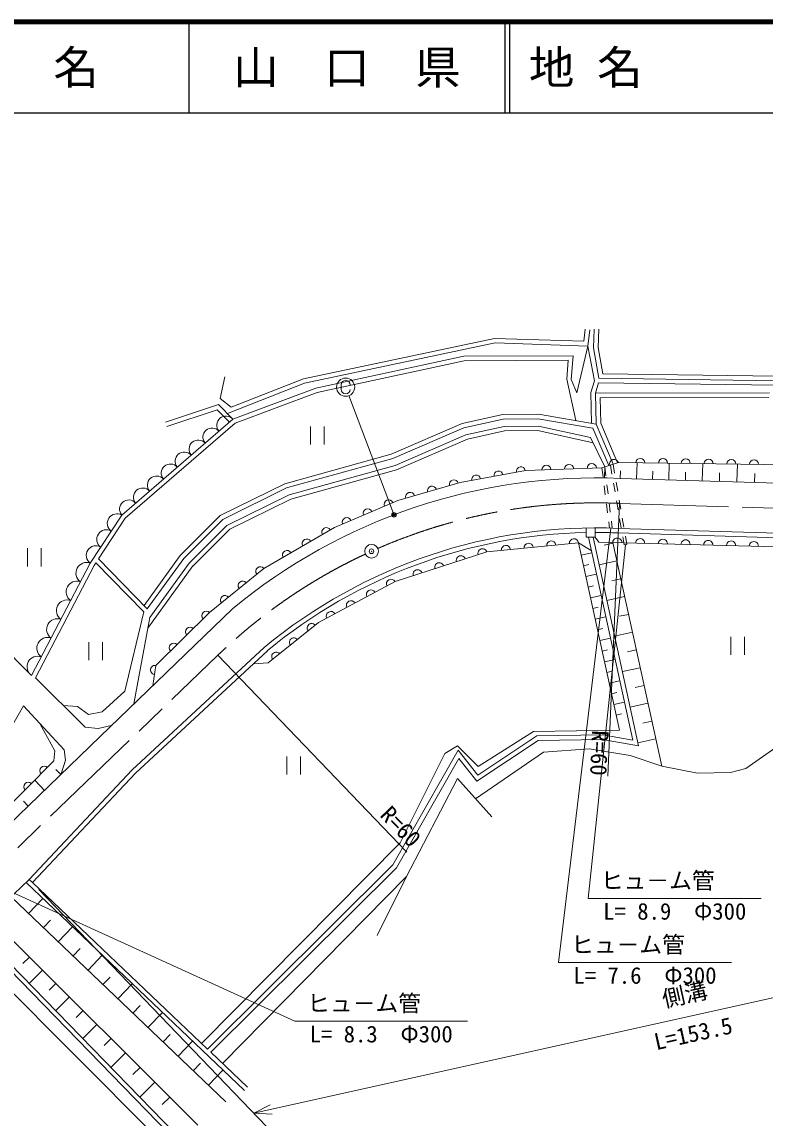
# Model space of a CAD drawing. Units: millimetres, scale not verified. Extents: x 40000 to 680000, y 20000 to 380000.
# Drawn here: x 314670 to 396334, y 259590 to 380000 of the extents above; entities that cross this region are included whole.
import ezdxf
from ezdxf.enums import TextEntityAlignment as Align

# ---------------------------------------------------------------- set-up
doc = ezdxf.new("R2010")
doc.units = ezdxf.units.MM
doc.header["$LTSCALE"] = 1000
doc.header["$PDMODE"] = 32
doc.header["$PDSIZE"] = 500
doc.linetypes.add('CHAIN', pattern=[18.5, 12, -1.5, 3.5, -1.5])
for name, color, linetype, lineweight in [('M-BGD', 7, 'Continuous', 13), ('M-BMK', 2, 'CHAIN', 13), ('M-BMK-SRVR', 3, 'Continuous', 13), ('M-STR-HTXT', 7, 'Continuous', 13), ('M-STR-STRC', 7, 'Continuous', 13), ('M-TTL', 2, 'Continuous', 140), ('M-TTL-LINE', 7, 'Continuous', 25)]:
    doc.layers.add(name, color=color, linetype=linetype, lineweight=lineweight)
doc.layers.add('M-TTL-TXT', color=7, linetype='Continuous')
doc.styles.add('@ＭＳ ゴシック', font='')
doc.styles.add('ＭＳ ゴシック', font='')
doc.styles.get('@ＭＳ ゴシック').set_extended_font_data('@MS Gothic')
doc.styles.get('ＭＳ ゴシック').set_extended_font_data('MS Gothic')

msp = doc.modelspace()

# ---------------------------------------------------------------- linework, layer by layer
at = {"layer": 'M-BGD'}
for p, q in [((376426, 344914), (376573, 346247)), ((376872, 344399), (377070, 346192)), ((377494, 344186), (377555, 346258)), ((377995, 344222), (378054, 346244)), ((366616, 345238), (345596, 340799)), ((366660, 344736), (345740, 340318)), ((376426, 344914), (366616, 345238)), ((376872, 344399), (366660, 344736)), ((375659, 339271), (376872, 344399)), ((376872, 344399), (377579, 340574)), ((346976, 339767), (363225, 343284)), ((363225, 343284), (375238, 343333)), ((375238, 343333), (375040, 340708)), ((378076, 340858), (377494, 344186)), ((378497, 341353), (377995, 344222)), ((347117, 339286), (363279, 342784)), ((363279, 342784), (374698, 342831)), ((374698, 342831), (374541, 340746)), ((336975, 341015), (336467, 338621)), ((345596, 340799), (337658, 337668)), ((378076, 340858), (397685, 340585)), ((378497, 341353), (397727, 341084)), ((345740, 340318), (337253, 336971)), ((337851, 336361), (346976, 339767)), ((374541, 340746), (375533, 336208)), ((375040, 340708), (375659, 339271)), ((377579, 340574), (377184, 339291)), ((378036, 340359), (377686, 339222)), ((378036, 340359), (397642, 340086)), ((336467, 338621), (337658, 337668)), ((338110, 335924), (347117, 339286)), ((377275, 335915), (377184, 339291)), ((377686, 339222), (396806, 339249)), ((377778, 335830), (377686, 339222)), ((378200, 338723), (396758, 338749)), ((378275, 335937), (378200, 338723)), ((336269, 337974), (330449, 336016)), ((336131, 337400), (330609, 335542)), ((337472, 336034), (336131, 337400)), ((337851, 336361), (336269, 337974)), ((337851, 336361), (325643, 325826)), ((363065, 335901), (367512, 336864)), ((363219, 335423), (367568, 336364)), ((367512, 336864), (371419, 336902)), ((367568, 336364), (371380, 336401)), ((371380, 336401), (377423, 335383)), ((371419, 336902), (377778, 335830)), ((338110, 335924), (326022, 325493)), ((346381, 335563), (346381, 333563)), ((347881, 335563), (347881, 333563)), ((355245, 332511), (363065, 335901)), ((355412, 332039), (363219, 335423)), ((363465, 334658), (367657, 335565)), ((363619, 334180), (367713, 335066)), ((367657, 335565), (371432, 335602)), ((367713, 335066), (371379, 335101)), ((371379, 335101), (377427, 333764)), ((371432, 335602), (377147, 334338)), ((377423, 335383), (379152, 331263)), ((377778, 335830), (379632, 331410)), ((378275, 335937), (380112, 331558)), ((355680, 331282), (363465, 334658)), ((355847, 330810), (363619, 334180)), ((378713, 331128), (377147, 334338)), ((343564, 329272), (355245, 332511)), ((343743, 328803), (355412, 332039)), ((344029, 328052), (355680, 331282)), ((380217, 331591), (378402, 331032)), ((378694, 329913), (378711, 331128)), ((378713, 331128), (378834, 330135)), ((379343, 331322), (379511, 330336)), ((379632, 331410), (379800, 330425)), ((428115, 330997), (380217, 331591)), ((382207, 329809), (382261, 331565)), ((385752, 329701), (385808, 331521)), ((389426, 329589), (389483, 331476)), ((393233, 329474), (393292, 331429)), ((344208, 327583), (355847, 330810)), ((369989, 330718), (362832, 329391)), ((378402, 331032), (369989, 330718)), ((378402, 331032), (378526, 330040)), ((380415, 329864), (380441, 330689)), ((383964, 329755), (383991, 330634)), ((387573, 329646), (387601, 330556)), ((391312, 329532), (391341, 330475)), ((395187, 329415), (395217, 330392)), ((336438, 325766), (343564, 329272)), ((336733, 325354), (343743, 328803)), ((362832, 329391), (355989, 327436)), ((378651, 329048), (378775, 328055)), ((378956, 329142), (379077, 328150)), ((379680, 329350), (379848, 328364)), ((379969, 329439), (380137, 328453)), ((380415, 329864), (422896, 328574)), ((337205, 324695), (344029, 328052)), ((337501, 324283), (344208, 327583)), ((355989, 327436), (349007, 324469)), ((378900, 327063), (379024, 326071)), ((380332, 327115), (379053, 297142)), ((379198, 327157), (379320, 326165)), ((380016, 327379), (380185, 326393)), ((380306, 327468), (380474, 326482)), ((325643, 325826), (322173, 320559)), ((326022, 325493), (323071, 321013)), ((332065, 321383), (336438, 325766)), ((332447, 321057), (336733, 325354)), ((379441, 325172), (379537, 324392)), ((380353, 325407), (380522, 324421)), ((380642, 325496), (380811, 324510)), ((333057, 320537), (337205, 324695)), ((333411, 320183), (337501, 324283)), ((349007, 324469), (341257, 319965)), ((376661, 324417), (376663, 323417)), ((377661, 324419), (377663, 323419)), ((379148, 325079), (379233, 324401)), ((380215, 324367), (422729, 323076)), ((375824, 322782), (365759, 321789)), ((375824, 322782), (380320, 302214)), ((377236, 321942), (375824, 322782)), ((376663, 323417), (377663, 323419)), ((376913, 323418), (381788, 301115)), ((377425, 323419), (382436, 300494)), ((378083, 322857), (377663, 323419)), ((419217, 321799), (378083, 322857)), ((379621, 322739), (378644, 322525)), ((379604, 322817), (384976, 298237)), ((380200, 323868), (422714, 322576)), ((380690, 323436), (380842, 322549)), ((380979, 323525), (381137, 322599)), ((315293, 322186), (315293, 320186)), ((316793, 322186), (316793, 320186)), ((365759, 321789), (355669, 318519)), ((376118, 321439), (377290, 321695)), ((381137, 322599), (380842, 322549)), ((322173, 320559), (315728, 308196)), ((322604, 320305), (316171, 307965)), ((322789, 320586), (322604, 320305)), ((328071, 315210), (322789, 320586)), ((328444, 315543), (323071, 321013)), ((328089, 315905), (332065, 321383)), ((328444, 315543), (332447, 321057)), ((328722, 314565), (333057, 320537)), ((376374, 320267), (376960, 320395)), ((380048, 320785), (378094, 320358)), ((328509, 313420), (333462, 320243)), ((341257, 319965), (335287, 315113)), ((376630, 319094), (377802, 319351)), ((355669, 318519), (347256, 314010)), ((376886, 317922), (377472, 318050)), ((380475, 318831), (379498, 318618)), ((315728, 308196), (306959, 317058)), ((377143, 316750), (378315, 317006)), ((380902, 316877), (378948, 316450)), ((323251, 301521), (337799, 315538)), ((377399, 315578), (377985, 315706)), ((325990, 306484), (328071, 315210)), ((328722, 314565), (326957, 305092)), ((335287, 315113), (329387, 309318)), ((377655, 314405), (378827, 314661)), ((381329, 314923), (380352, 314710)), ((347256, 314010), (341746, 309585)), ((377911, 313233), (378497, 313361)), ((322019, 311873), (322019, 309873)), ((323519, 311873), (323519, 309873)), ((378167, 312061), (379340, 312317)), ((381756, 312969), (379802, 312542)), ((392566, 312471), (392566, 310471)), ((394066, 312471), (394066, 310471)), ((326786, 297844), (341302, 311299)), ((327138, 297489), (341642, 310932)), ((378424, 310888), (379010, 311016)), ((382183, 311016), (381206, 310802)), ((336192, 310424), (356983, 288797)), ((341746, 309585), (340092, 309496)), ((378680, 309716), (379852, 309972)), ((329387, 309318), (329050, 307108)), ((378936, 308544), (379522, 308672)), ((382610, 309062), (380656, 308635)), ((316171, 307965), (321603, 302527)), ((379192, 307371), (380365, 307627)), ((383037, 307108), (382060, 306894)), ((323482, 304228), (325990, 306484)), ((379449, 306199), (380035, 306327)), ((314831, 304882), (305482, 288592)), ((314831, 304882), (319319, 300023)), ((319211, 304921), (320774, 304804)), ((320774, 304804), (322003, 303927)), ((379705, 305027), (380877, 305283)), ((383464, 305154), (381511, 304727)), ((322003, 303927), (323482, 304228)), ((379961, 303854), (380547, 303982)), ((316693, 302866), (318303, 299939)), ((321603, 302527), (323046, 302369)), ((323046, 302369), (324475, 302700)), ((383891, 303200), (382915, 302987)), ((311391, 290050), (323251, 301521)), ((371402, 301079), (364670, 296597)), ((371248, 301576), (364775, 297268)), ((370876, 302071), (364803, 298214)), ((380320, 302214), (370876, 302071)), ((378521, 301687), (371248, 301576)), ((378481, 301186), (371402, 301079)), ((382436, 300494), (378481, 301186)), ((381788, 301115), (378521, 301687)), ((384319, 301246), (382365, 300819)), ((394220, 297992), (399336, 301597)), ((318303, 299939), (318191, 298820)), ((319319, 300023), (319460, 298894)), ((362602, 299993), (355421, 287398)), ((362530, 300469), (361148, 299651)), ((364803, 298214), (362530, 300469)), ((364775, 297268), (362602, 299993)), ((371978, 299794), (376988, 300166)), ((376988, 300166), (381495, 299423)), ((318191, 298820), (308999, 289577)), ((319460, 298894), (318985, 297395)), ((343766, 299318), (343766, 297318)), ((345266, 299318), (345266, 297318)), ((362671, 299104), (355822, 287092)), ((361148, 299651), (356246, 289812)), ((364670, 296597), (362671, 299104)), ((364529, 294665), (371978, 299794)), ((381495, 299423), (384976, 298237)), ((315480, 285796), (326786, 297844)), ((315844, 285454), (327138, 297489)), ((318948, 297315), (318394, 297891)), ((384976, 298237), (388918, 297462)), ((388918, 297462), (392523, 297568)), ((392523, 297568), (394220, 297992)), ((317146, 295582), (316077, 296694)), ((356947, 286115), (362540, 296878)), ((362540, 296878), (366305, 292690)), ((315343, 293850), (314828, 294385)), ((356246, 289812), (334421, 267766)), ((355421, 287398), (335055, 267162)), ((355822, 287092), (335418, 266817)), ((315480, 285796), (312956, 283371)), ((339111, 262609), (315121, 285452)), ((315480, 285796), (315844, 285454)), ((335055, 267162), (315844, 285454)), ((336717, 265580), (356947, 286115)), ((356947, 286115), (353713, 279647)), ((313501, 283895), (337066, 261375)), ((315403, 282078), (316957, 283704)), ((317032, 280520), (317812, 281336)), ((318665, 278960), (320225, 280593)), ((309790, 279497), (330809, 257911)), ((310148, 279846), (331520, 257897)), ((334005, 258824), (312834, 279923)), ((308652, 278345), (329139, 257837)), ((320300, 277397), (321083, 278216)), ((315495, 277271), (314787, 276561)), ((321939, 275831), (323505, 277470)), ((316936, 275835), (315478, 274372)), ((323580, 274262), (324366, 275085)), ((318398, 274377), (317669, 273646)), ((325225, 272691), (326796, 274335)), ((319883, 272898), (318381, 271391)), ((321390, 271396), (320639, 270642)), ((326872, 271116), (327661, 271942)), ((328523, 269539), (330100, 271190)), ((322919, 269871), (321372, 268319)), ((330176, 267959), (330968, 268787)), ((324472, 268324), (323698, 267548)), ((331833, 266376), (333416, 268032)), ((326048, 266754), (324454, 265154)), ((339456, 262971), (335418, 266817)), ((327647, 265160), (326850, 264360)), ((333492, 264790), (334287, 265621)), ((335155, 263201), (336744, 264864)), ((329271, 263542), (327628, 261894)), ((330919, 261899), (330098, 261075))]:
    msp.add_line(p, q, dxfattribs=at)
for centre, radius, start, end in [((337093, 335697), 1008, 41.23711, 220.34761), ((335567, 334380), 1008, 41.23711, 220.34761), ((334041, 333063), 1008, 41.23711, 220.34761), ((332515, 331746), 1008, 41.23711, 220.34761), ((330989, 330430), 1008, 41.23711, 220.34761), ((372306, 330804), 500, 2.13868, 182.13868), ((374804, 330898), 500, 2.13868, 182.13868), ((377302, 330991), 500, 2.13868, 182.13868), ((379740, 331444), 500, 17.10273, 197.10273), ((382619, 331561), 500, 359.2901, 179.2901), ((385118, 331530), 500, 359.2901, 179.2901), ((387618, 331499), 500, 359.2901, 179.2901), ((390118, 331468), 500, 359.2901, 179.2901), ((392618, 331437), 500, 359.2901, 179.2901), ((395118, 331406), 500, 359.2901, 179.2901), ((329463, 329113), 1008, 41.23711, 220.34761), ((364581, 329715), 500, 10.50149, 190.50149), ((367039, 330171), 500, 10.50149, 190.50149), ((369497, 330627), 500, 10.50149, 190.50149), ((327937, 327796), 1008, 41.23711, 220.34761), ((377774, 267170), 62750, 87.58741, 129.5728), ((359734, 328506), 500, 15.9454, 195.9454), ((362138, 329193), 500, 15.9454, 195.9454), ((357331, 327819), 500, 15.9454, 195.9454), ((326411, 326479), 1008, 41.23711, 220.34761), ((352672, 326026), 500, 23.02549, 203.02549), ((354972, 327004), 500, 23.02549, 203.02549), ((325107, 324920), 1053, 59.41631, 233.82803), ((350371, 325048), 500, 23.02549, 203.02549), ((323951, 323165), 1053, 59.41631, 233.82803), ((377774, 267170), 57250, 87.55657, 129.5728), ((377774, 267170), 56750, 91.12235, 129.5728), ((348127, 323957), 500, 30.16006, 210.16006), ((377774, 267170), 56750, 87.55657, 90.11268), ((345965, 322701), 500, 30.16006, 210.16006), ((370351, 322242), 500, 5.63788, 185.63788), ((372838, 322488), 500, 5.63788, 185.63788), ((375326, 322733), 500, 5.63788, 185.63788), ((380099, 322805), 500, 358.52704, 178.52704), ((382598, 322740), 500, 358.52704, 178.52704), ((385097, 322676), 500, 358.52704, 178.52704), ((387597, 322612), 500, 358.52704, 178.52704), ((390096, 322548), 500, 358.52704, 178.52704), ((392595, 322483), 500, 358.52704, 178.52704), ((395094, 322419), 500, 358.52704, 178.52704), ((322794, 321409), 1053, 59.41631, 233.82803), ((343803, 321445), 500, 30.16006, 210.16006), ((365283, 321635), 500, 17.95348, 197.95348), ((367863, 321996), 500, 5.63788, 185.63788), ((321779, 319454), 1173, 70.39672, 234.53692), ((360527, 320093), 500, 17.95348, 197.95348), ((362905, 320864), 500, 17.95348, 197.95348), ((340869, 319650), 500, 39.10647, 219.10647), ((358148, 319323), 500, 17.95348, 197.95348), ((320705, 317393), 1173, 70.39672, 234.53692), ((338929, 318073), 500, 39.10647, 219.10647), ((355228, 318283), 500, 28.1919, 208.1919), ((336989, 316496), 500, 39.10647, 219.10647), ((353025, 317102), 500, 28.1919, 208.1919), ((319631, 315333), 1173, 70.39672, 234.53692), ((350822, 315921), 500, 28.1919, 208.1919), ((318557, 313272), 1173, 70.39672, 234.53692), ((334931, 314762), 500, 44.48692, 224.48692), ((348618, 314740), 500, 28.1919, 208.1919), ((333147, 313011), 500, 44.48692, 224.48692), ((346512, 313412), 500, 38.76687, 218.76687), ((317483, 311212), 1173, 70.39672, 234.53692), ((344563, 311847), 500, 38.76687, 218.76687), ((331363, 311259), 500, 44.48692, 224.48692), ((342613, 310281), 500, 38.76687, 218.76687), ((316408, 309151), 1173, 70.39672, 234.53692), ((329312, 308823), 500, 81.32067, 261.32067), ((317133, 297756), 500, 45.15989, 225.15989), ((315370, 295984), 500, 45.15989, 225.15989)]:
    msp.add_arc(centre, radius, start, end, dxfattribs=at)
at = {"layer": 'M-BMK'}
for p, q in [((380332, 327115), (422812, 325825)), ((291135, 267110), (336192, 310424))]:
    msp.add_line(p, q, dxfattribs=at)
for start, end in [(87.55657, 113.57793), (115.01033, 133.87004)]:
    msp.add_arc((377774, 267170), 60000, start, end, dxfattribs=at)
at = {"layer": 'M-BMK-SRVR'}
msp.add_circle((353089, 321856), 750, dxfattribs=at)
msp.add_point((353089, 321856), dxfattribs=at)
at = {"layer": 'M-STR-HTXT'}
for p, q in [((379397, 324397), (373639, 276675)), ((376910, 283719), (380989, 322574)), ((344650, 270232), (313877, 284256)), ((316519, 284716), (341545, 258682)), ((376910, 283719), (395910, 283719)), ((435892, 281387), (340159, 260124)), ((373639, 276675), (392639, 276675)), ((344650, 270232), (363650, 270232)), ((341933, 261048), (340159, 260124)), ((340159, 260124), (342157, 260037))]:
    msp.add_line(p, q, dxfattribs=at)
at = {"layer": 'M-STR-STRC'}
for p, q in [((349740, 340131), (349740, 339631)), ((355499, 325993), (350595, 338946))]:
    msp.add_line(p, q, dxfattribs=at)
for centre, radius in [((350240, 339881), 1000), ((355552, 325853), 150), ((355552, 325853), 120), ((355552, 325853), 90), ((355552, 325853), 60), ((355552, 325853), 30)]:
    msp.add_circle(centre, radius, dxfattribs=at)
for centre, start, end in [((350240, 340131), 0, 180), ((350240, 339631), 180, 0)]:
    msp.add_arc(centre, 500, start, end, dxfattribs=at)
msp.add_point((355552, 325853), dxfattribs=at)
at = {"layer": 'M-TTL'}
msp.add_line((680000, 380000), (40000, 380000), dxfattribs=at)
at = {"layer": 'M-TTL-LINE'}
for p, q in [((333000, 380000), (333000, 370000)), ((367750, 380000), (367750, 370000)), ((368250, 380000), (368250, 370000)), ((40000, 370000), (680000, 370000))]:
    msp.add_line(p, q, dxfattribs=at)

# ---------------------------------------------------------------- texts
at = {"layer": 'M-BGD', "style": 'ＭＳ ゴシック'}
for rotation, p in [(267.557, (376768, 302244)), (313.87, (353518, 292402))]:
    msp.add_text('R=60', height=1833, rotation=rotation, dxfattribs=at).set_placement(p, align=Align.BOTTOM_LEFT)
at = {"layer": 'M-STR-HTXT', "style": 'ＭＳ ゴシック'}
for p in [(378285, 284219), (375014, 277175), (346025, 270732)]:
    msp.add_text('ヒュ－ム管', height=1833, dxfattribs=at).set_placement(p, align=Align.BOTTOM_LEFT)
for s, p in [('L= 8.9\u3000Φ300', (386410, 283219)), ('L= 7.6\u3000Φ300', (383139, 276175)), ('L= 8.3\u3000Φ300', (354150, 269732))]:
    msp.add_text(s, height=1833, dxfattribs=at).set_placement(p, align=Align.TOP_CENTER)
msp.add_text('側溝', height=1833, rotation=12.523, dxfattribs=at).set_placement((387809, 271731), align=Align.BOTTOM_CENTER)
at = {"layer": 'M-STR-HTXT', "style": '@ＭＳ ゴシック'}
msp.add_text('L=153.5', height=1833, rotation=12.523, dxfattribs=at).set_placement((388242, 269779), align=Align.TOP_CENTER)
at = {"layer": 'M-TTL-TXT', "style": 'ＭＳ ゴシック'}
for s, p in [('県\u3000名', (315625, 375000)), ('山\u3000口\u3000県', (350375, 375000))]:
    msp.add_text(s, height=3666, dxfattribs=at).set_placement(p, align=Align.MIDDLE_CENTER)
msp.add_text('地 名', height=3666, dxfattribs=at).set_placement((370380, 375000), align=Align.MIDDLE_LEFT)

doc.saveas('drawing.dxf')
